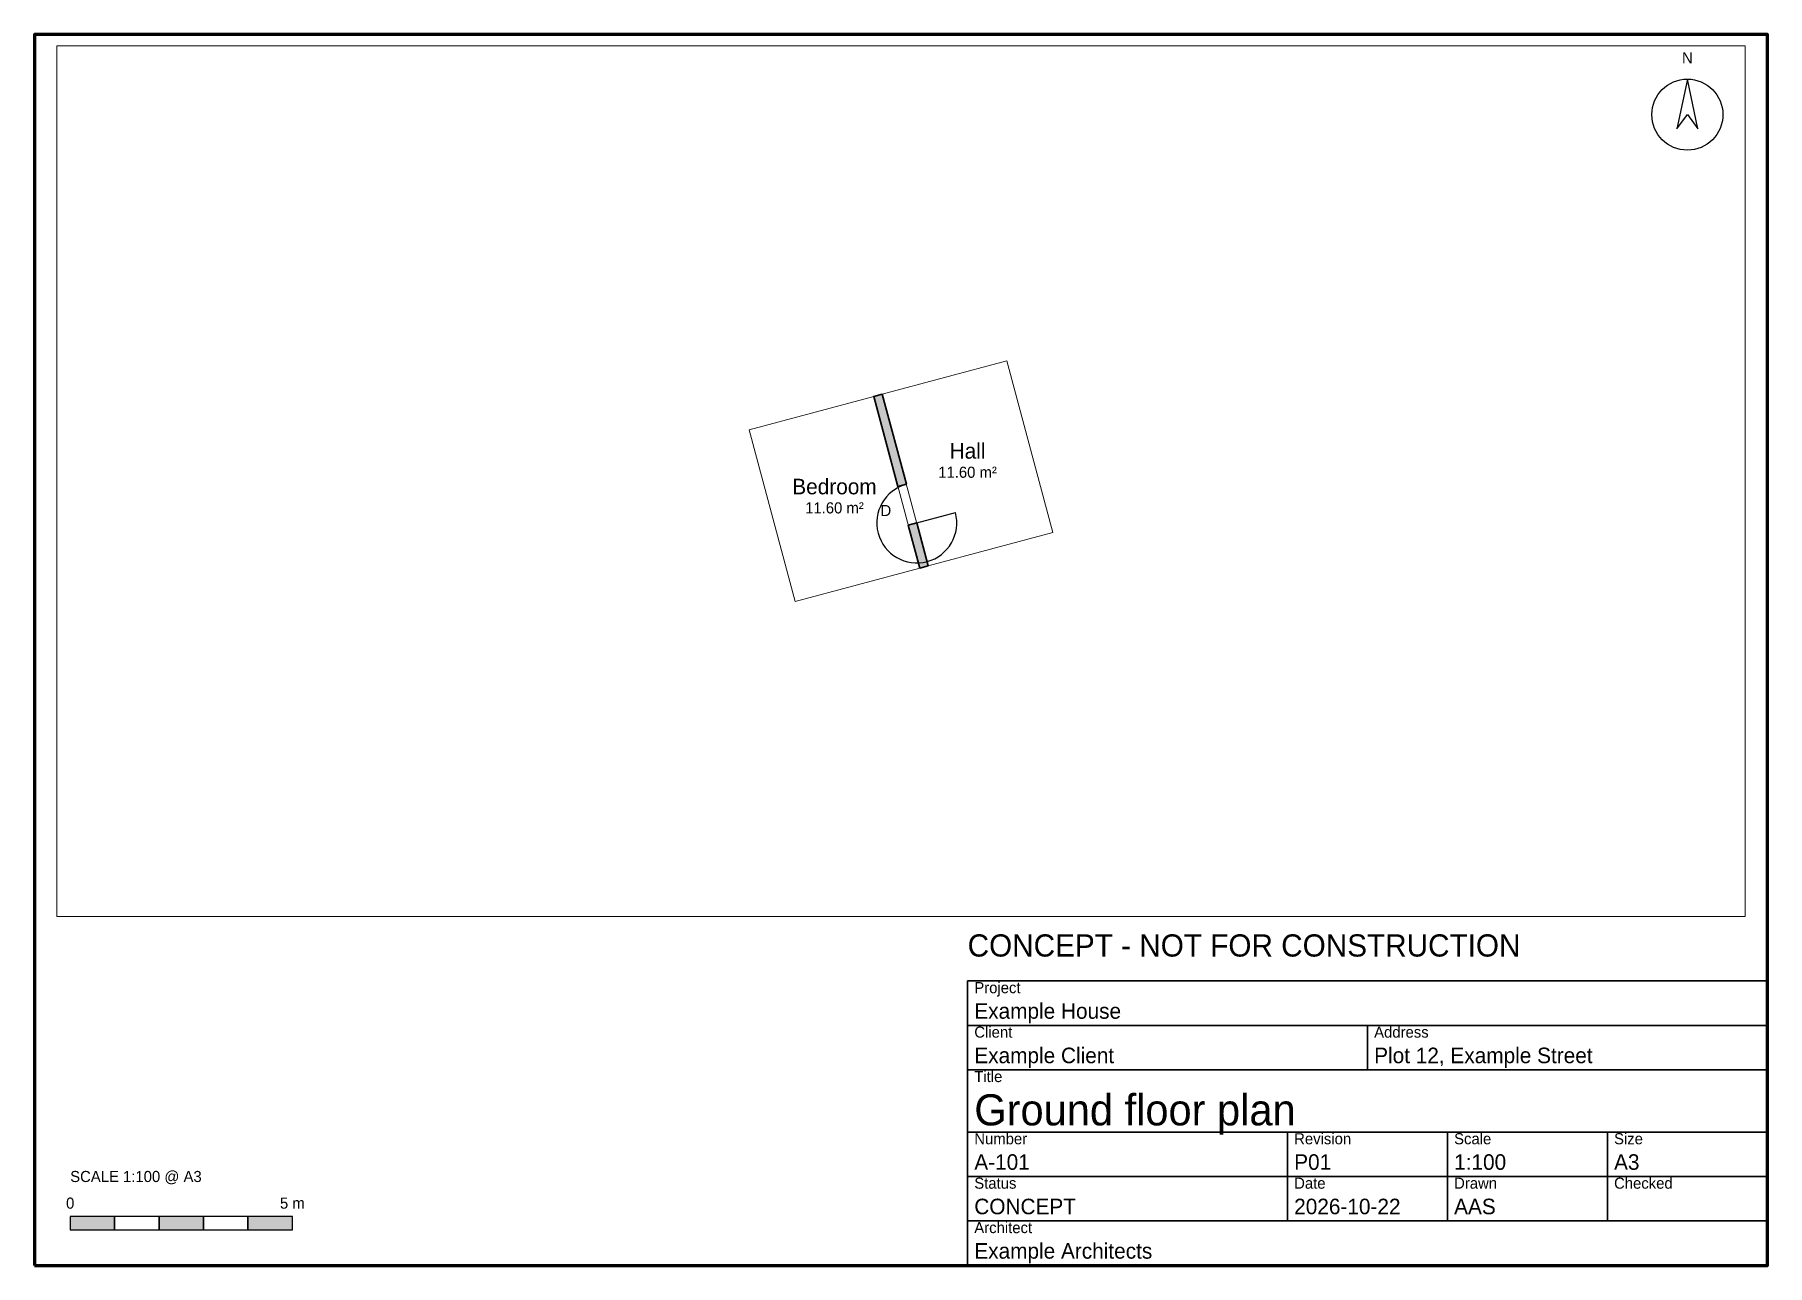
# Paper-space layout 'A-101' of a CAD drawing. Header units: millimetres. Extents: x 20 to 410, y 10 to 287.
# The model-space entities are those that its viewports show. They can reach past a viewport. Long polylines and large blocks are cut down to what shows.
import ezdxf
from ezdxf.enums import TextEntityAlignment as Align

# ---------------------------------------------------------------- set-up
doc = ezdxf.new("R2010")
doc.units = ezdxf.units.MM
doc.layers.add('A-------E-----------NPLT', color=6, linetype='CONTINUOUS', lineweight=13, plot=False)
doc.layers.add('A-------E-----------ROOM', color=4, linetype='CONTINUOUS', lineweight=13, plot=False)
for name, color, linetype, lineweight in [('A-------E-----------TTLB', 7, 'CONTINUOUS', 70), ('A-------T-----------ANNO', 7, 'CONTINUOUS', 25), ('A-------T-----------ROOM', 7, 'CONTINUOUS', 25), ('A-------T-----------STMP', 1, 'CONTINUOUS', 50), ('A-------T-----------TTLB', 7, 'CONTINUOUS', 35), ('A-2-----H-', 7, 'CONTINUOUS', 13), ('A-22----E-', 7, 'CONTINUOUS', 35), ('A-3-----E-', 7, 'CONTINUOUS', 25), ('A-3-----T-', 7, 'CONTINUOUS', 25)]:
    doc.layers.add(name, color=color, linetype=linetype, lineweight=lineweight)

# ---------------------------------------------------------------- blocks, each defined once
blk = doc.blocks.new('AAS-TITLE-BLOCK')
at = {"layer": 'A-------T-----------TTLB'}
for p, q in [((0, 54), (180, 54)), ((90, 44), (90, 54)), ((0, 44), (180, 44)), ((0, 30), (180, 30)), ((72, 20), (72, 30)), ((108, 20), (108, 30)), ((144, 20), (144, 30)), ((0, 20), (180, 20)), ((72, 10), (72, 20)), ((108, 10), (108, 20)), ((144, 10), (144, 20)), ((0, 10), (180, 10)), ((0, 0), (180, 0))]:
    blk.add_line(p, q, dxfattribs=at)
blk.add_lwpolyline([(0, 0), (180, 0), (180, 64), (0, 64)], close=True, dxfattribs=at)
for s, p in [('Project', (1.5, 60.5)), ('Client', (1.5, 50.5)), ('Address', (91.5, 50.5)), ('Title', (1.5, 40.5)), ('Number', (1.5, 26.5)), ('Revision', (73.5, 26.5)), ('Scale', (109.5, 26.5)), ('Size', (145.5, 26.5)), ('Status', (1.5, 16.5)), ('Date', (73.5, 16.5)), ('Drawn', (109.5, 16.5)), ('Checked', (145.5, 16.5)), ('Architect', (1.5, 6.5))]:
    blk.add_text(s, height=2.5, dxfattribs=at).set_placement(p, align=Align.BOTTOM_LEFT)
for tag, p, height in [('PROJECT', (1.5, 55.5), 3.5), ('CLIENT', (1.5, 45.5), 3.5), ('ADDRESS', (91.5, 45.5), 3.5), ('TITLE', (1.5, 31.5), 7), ('NUMBER', (1.5, 21.5), 3.5), ('REVISION', (73.5, 21.5), 3.5), ('SCALE', (109.5, 21.5), 3.5), ('SIZE', (145.5, 21.5), 3.5), ('STATUS', (1.5, 11.5), 3.5), ('DATE', (73.5, 11.5), 3.5), ('DRAWN', (109.5, 11.5), 3.5), ('CHECKED', (145.5, 11.5), 3.5), ('ARCHITECT', (1.5, 1.5), 3.5)]:
    blk.add_attdef(tag, p, '', height=height, dxfattribs=at)

msp = doc.modelspace()

# ---------------------------------------------------------------- hatches: boundary and pattern name
at = {"layer": 'A-2-----H-'}
h = msp.add_hatch(color=256, dxfattribs=at)
h.dxf.hatch_style = 1
h.paths.add_polyline_path([(-395, 1861), (-939, 3890), (-1132, 3838), (-588, 1809)])
h = msp.add_hatch(color=256, dxfattribs=at)
h.dxf.hatch_style = 1
h.paths.add_polyline_path([(97, 26), (-162, 992), (-355, 940), (-97, -26)])

# ---------------------------------------------------------------- linework, layer by layer
at = {"layer": 'A-------E-----------ROOM'}
for points in [[(97, 26), (2898, 776), (1863, 4640), (-939, 3890)], [(-97, -26), (-1132, 3838), (-3933, 3087), (-2898, -776)]]:
    msp.add_lwpolyline(points, close=True, dxfattribs=at)
at = {"layer": 'A-22----E-'}
for points in [[(-395, 1861), (-939, 3890), (-1132, 3838), (-588, 1809)], [(97, 26), (-162, 992), (-355, 940), (-97, -26)]]:
    msp.add_lwpolyline(points, close=True, dxfattribs=at)
at = {"layer": 'A-3-----E-'}
for p, q in [((-395, 1861), (-588, 1809)), ((-162, 992), (707, 1225)), ((-162, 992), (-355, 940))]:
    msp.add_line(p, q, dxfattribs=at)
msp.add_arc((-162, 992), 900, 105, 15, dxfattribs=at)

# ---------------------------------------------------------------- texts
at = {"layer": 'A-------T-----------ROOM'}
for s, height, p in [('Hall', 350, (980, 2613)), ('Bedroom', 350, (-2015, 1811)), ('11.60 m²', 250, (980, 2133)), ('11.60 m²', 250, (-2015, 1331))]:
    msp.add_text(s, height=height, dxfattribs=at).set_placement(p, align=Align.MIDDLE_CENTER)
at = {"layer": 'A-3-----T-'}
msp.add_text('D', height=250, dxfattribs=at).set_placement((-858, 1271), align=Align.MIDDLE_CENTER)

psp = doc.layouts.new('A-101')

# ---------------------------------------------------------------- hatches: boundary and pattern name
at = {"layer": 'A-------T-----------ANNO'}
h = psp.add_hatch(color=256, dxfattribs=at)
h.dxf.hatch_style = 1
h.paths.add_polyline_path([(28, 18), (38, 18), (38, 21), (28, 21)])
h = psp.add_hatch(color=256, dxfattribs=at)
h.dxf.hatch_style = 1
h.paths.add_polyline_path([(48, 18), (58, 18), (58, 21), (48, 21)])
h = psp.add_hatch(color=256, dxfattribs=at)
h.dxf.hatch_style = 1
h.paths.add_polyline_path([(68, 18), (78, 18), (78, 21), (68, 21)])

# ---------------------------------------------------------------- linework, layer by layer
at = {"layer": 'A-------E-----------TTLB'}
psp.add_lwpolyline([(20, 10), (410, 10), (410, 287), (20, 287)], close=True, dxfattribs=at)
at = {"layer": 'A-------T-----------ANNO'}
for points in [[(392, 277), (389.61, 265.8), (392, 269), (394.39, 265.8)], [(28, 18), (38, 18), (38, 21), (28, 21)], [(38, 18), (48, 18), (48, 21), (38, 21)], [(48, 18), (58, 18), (58, 21), (48, 21)], [(58, 18), (68, 18), (68, 21), (58, 21)], [(68, 18), (78, 18), (78, 21), (68, 21)]]:
    psp.add_lwpolyline(points, close=True, dxfattribs=at)
psp.add_circle((392, 269), 8, dxfattribs=at)

# ---------------------------------------------------------------- block references
at = {"layer": 'A-------T-----------TTLB'}
psp.add_blockref('AAS-TITLE-BLOCK', (230, 10), dxfattribs=at).add_auto_attribs({'PROJECT': 'Example House', 'CLIENT': 'Example Client', 'ADDRESS': 'Plot 12, Example Street', 'TITLE': 'Ground floor plan', 'NUMBER': 'A-101', 'REVISION': 'P01', 'SCALE': '1:100', 'SIZE': 'A3', 'STATUS': 'CONCEPT', 'DATE': '2026-10-22', 'DRAWN': 'AAS', 'ARCHITECT': 'Example Architects'})

# ---------------------------------------------------------------- texts
at = {"layer": 'A-------T-----------ANNO'}
for s, p in [('N', (392, 281.8)), ('0', (28, 24)), ('5 m', (78, 24))]:
    psp.add_text(s, height=2.5, dxfattribs=at).set_placement(p, align=Align.MIDDLE_CENTER)
psp.add_text('SCALE 1:100 @ A3', height=2.5, dxfattribs=at).set_placement((28, 28), align=Align.BOTTOM_LEFT)
at = {"layer": 'A-------T-----------STMP'}
psp.add_text('CONCEPT - NOT FOR CONSTRUCTION', height=5, dxfattribs=at).set_placement((230, 78), align=Align.BOTTOM_LEFT)

# ---------------------------------------------------------------- viewports
at = {"layer": 'A-------E-----------NPLT'}
psp.add_viewport(center=(215, 186.5), size=(380, 196), view_center_point=(-517.64, 1931.85), view_height=19600, dxfattribs=at)

doc.saveas('drawing.dxf')
